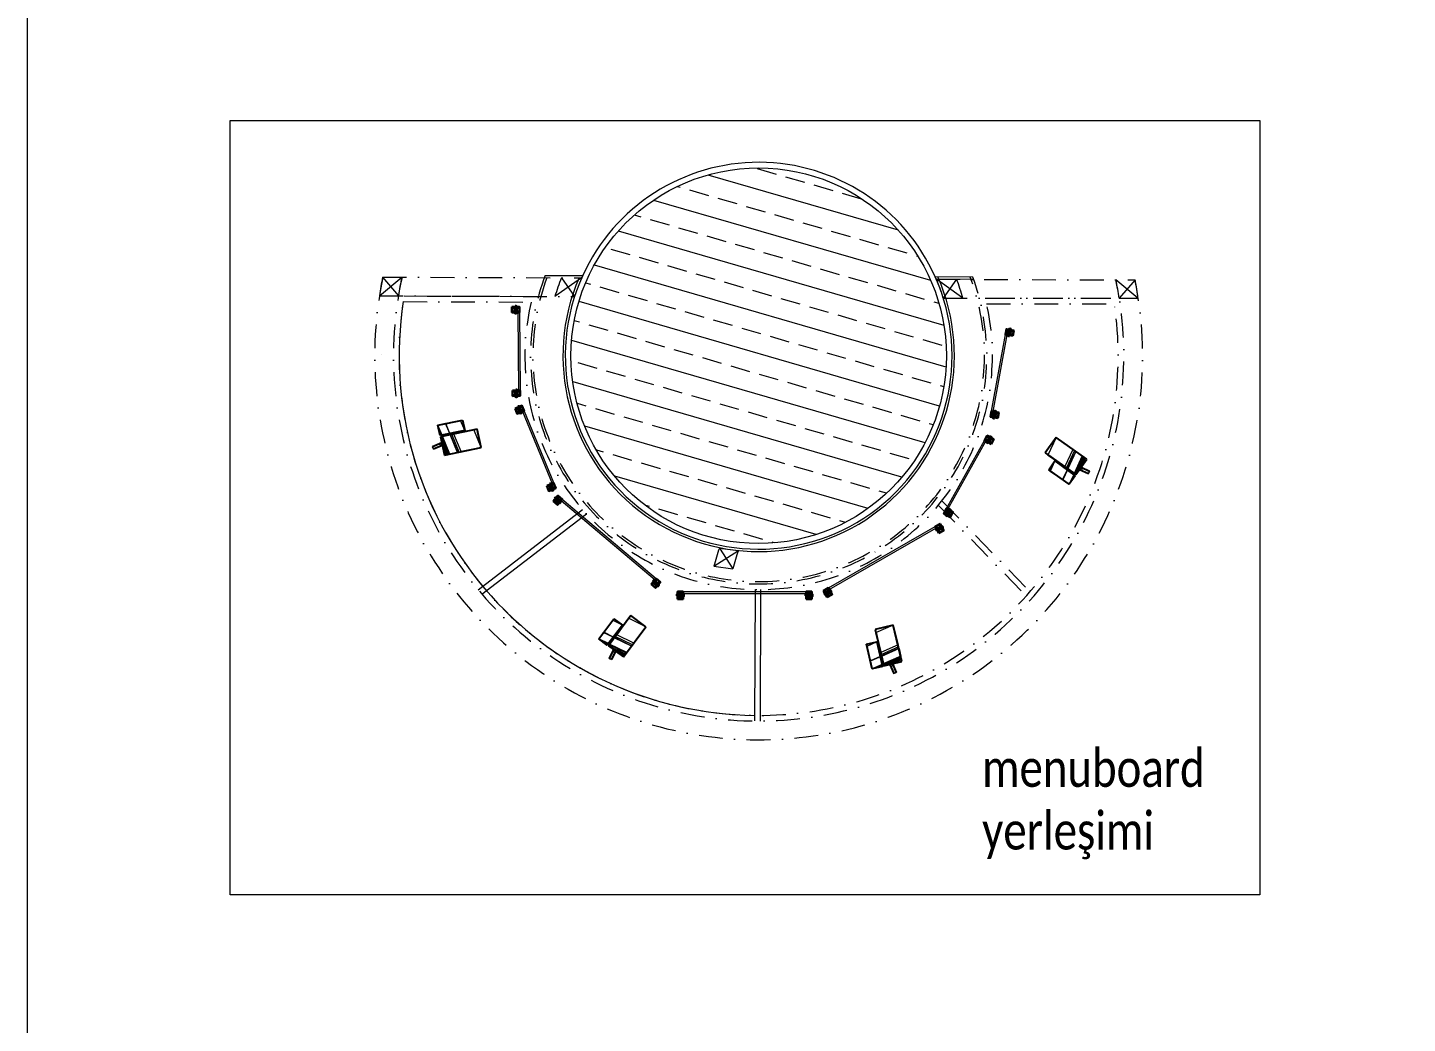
# Model space of a CAD drawing. Header units: millimetres. Extents: x 210628 to 232146, y -111309 to -91563.
# Drawn here: x 222557 to 223292, y -107943 to -107413 of the extents above; entities that cross this region are included whole.
import ezdxf

# ---------------------------------------------------------------- set-up
doc = ezdxf.new("R2010")
doc.units = ezdxf.units.MM
doc.linetypes.add('DASHDOT', pattern=[25.4, 12.7, -6.35, 0, -6.35])
doc.layers.get('0').update_dxf_attribs({"lineweight": 20})
for name, color, linetype, lineweight in [('ahsap', 34, 'Continuous', 25), ('alcıpan', 14, 'Continuous', 25), ('alçıpan tarama', 251, 'Continuous', 20), ('aydınlatma', 40, 'Continuous', 20), ('demir-1', 103, 'Continuous', 20), ('KP', 167, 'Continuous', 30), ('mermer', 142, 'Continuous', 15), ('ölçü', 251, 'Continuous', 5)]:
    doc.layers.add(name, color=color, linetype=linetype, lineweight=lineweight)
doc.layers.add('yazı', color=11, linetype='Continuous')
doc.styles.add('text2', font='calibri.ttf', dxfattribs={"width": 0.8})

# ---------------------------------------------------------------- blocks, each defined once
blk = doc.blocks.new('küçük ray')
at = {"color": 1, "lineweight": 0, "extrusion": (-4.69335e-08, -7.70594e-08, 1)}
for p, q in [((-0.71, -4.08, 0), (-0.68, 0, 0)), ((-0.68, 0, 0), (0.68, 0, 0)), ((-7.25, -10.99, 0), (-6.47, -6.91, 0)), ((-6.47, -6.91, 0), (-6.32, -6.61, 0)), ((-6.47, -6.91, 0), (3.81, -6.98, 0)), ((-6.47, -6.91, 0), (3.81, -6.98, 0)), ((-6.32, -6.46, 0), (-6.16, -5.86, 0)), ((-6.32, -6.61, 0), (-6.32, -6.46, 0)), ((-6.32, -6.46, 0), (3.81, -6.53, 0)), ((-6.32, -6.46, 0), (3.81, -6.53, 0)), ((-6.32, -6.61, 0), (3.81, -6.68, 0)), ((-6.32, -6.61, 0), (3.81, -6.68, 0)), ((-6.16, -5.25, 0), (-6, -4.95, 0)), ((-6.16, -5.86, 0), (-6.16, -5.25, 0)), ((-6.16, -5.25, 0), (0.65, -5.3, 0)), ((-6.16, -5.25, 0), (0.65, -5.3, 0)), ((-6.16, -5.86, 0), (3.97, -5.92, 0)), ((-6.16, -5.86, 0), (3.97, -5.92, 0)), ((-6, -4.95, 0), (-0.71, -4.98, 0)), ((-6, -4.95, 0), (-0.71, -4.98, 0)), ((-0.71, -4.98, 0), (-5.85, -4.04, 0)), ((-0.71, -4.98, 0), (-0.71, -4.08, 0)), ((-0.71, -4.08, 0), (0.65, -4.09, 0)), ((-0.71, -4.08, 0), (0.65, -4.09, 0)), ((0.65, -5.3, 0), (-0.71, -4.98, 0)), ((0.65, -5.3, 0), (-0.71, -4.98, 0)), ((-0.71, -4.98, 0), (0.65, -4.99, 0)), ((-0.71, -4.98, 0), (0.65, -4.99, 0)), ((0.65, -4.09, 0), (0.68, 0, 0)), ((0.65, -4.99, 0), (0.65, -4.09, 0)), ((3.97, -5.92, 0), (0.65, -5.3, 0)), ((3.03, -11.06, 0), (3.81, -6.98, 0)), ((3.03, -11.06, 0), (3.81, -6.98, 0)), ((3.63, -11.06, 0), (4.42, -6.98, 0)), ((3.63, -11.06, 0), (4.42, -6.98, 0)), ((3.81, -6.53, 0), (3.97, -5.92, 0)), ((3.81, -6.68, 0), (3.81, -6.53, 0)), ((4.57, -6.68, 0), (3.81, -6.53, 0)), ((3.81, -6.98, 0), (3.81, -6.68, 0)), ((3.81, -6.98, 0), (3.81, -6.68, 0)), ((3.81, -6.68, 0), (4.57, -6.68, 0)), ((3.81, -6.68, 0), (4.57, -6.68, 0)), ((3.81, -6.98, 0), (4.42, -6.98, 0)), ((3.81, -6.98, 0), (4.42, -6.98, 0)), ((4.42, -6.98, 0), (4.57, -6.68, 0)), ((4.42, -6.98, 0), (4.57, -6.68, 0)), ((4.42, -6.98, 0), (10.16, -7.02, 0)), ((4.42, -6.98, 0), (10.16, -7.02, 0)), ((4.57, -6.68, 0), (4.57, -6.53, 0)), ((4.57, -6.53, 0), (8.05, -6.55, 0)), ((4.57, -6.53, 0), (8.05, -6.55, 0)), ((4.57, -6.68, 0), (8.8, -6.71, 0)), ((4.57, -6.68, 0), (8.8, -6.71, 0)), ((8.05, -6.55, 0), (4.73, -5.93, 0)), ((8.8, -6.71, 0), (8.05, -6.55, 0)), ((10.16, -7.02, 0), (8.8, -6.71, 0)), ((9.53, -11.1, 0), (10.16, -7.02, 0)), ((-9.6, -23.68, 0), (-7.57, -12.95, 0)), ((-7.57, -12.95, 0), (-7.41, -11.9, 0)), ((-7.57, -12.95, 0), (2.56, -13.02, 0)), ((-7.57, -12.95, 0), (2.56, -13.02, 0)), ((-7.41, -11.9, 0), (-7.25, -11.14, 0)), ((-7.41, -11.9, 0), (2.87, -11.96, 0)), ((-7.41, -11.9, 0), (2.87, -11.96, 0)), ((-7.25, -11.14, 0), (-7.25, -10.99, 0)), ((-7.25, -10.99, 0), (3.03, -11.06, 0)), ((-7.25, -10.99, 0), (3.03, -11.06, 0)), ((-7.25, -11.14, 0), (2.88, -11.21, 0)), ((-7.25, -11.14, 0), (2.88, -11.21, 0)), ((0.68, -23.74, 0), (2.56, -13.02, 0)), ((2.03, -19.05, 0), (3.63, -11.21, 0)), ((2.56, -13.02, 0), (2.87, -11.96, 0)), ((2.87, -11.96, 0), (2.88, -11.21, 0)), ((2.88, -11.21, 0), (3.03, -11.06, 0)), ((3.63, -11.21, 0), (3.03, -11.06, 0)), ((3.03, -11.06, 0), (3.63, -11.06, 0)), ((3.03, -11.06, 0), (3.63, -11.06, 0)), ((3.63, -11.21, 0), (3.63, -11.06, 0)), ((3.63, -11.06, 0), (9.53, -11.1, 0)), ((3.63, -11.06, 0), (9.53, -11.1, 0)), ((3.63, -11.21, 0), (9.38, -11.25, 0)), ((3.63, -11.21, 0), (9.38, -11.25, 0)), ((7.93, -19.08, 0), (9.38, -11.25, 0)), ((9.38, -11.25, 0), (9.53, -11.1, 0)), ((7.62, -20.14, 0), (2.03, -19.05, 0)), ((2.03, -19.05, 0), (7.93, -19.08, 0)), ((2.03, -19.05, 0), (7.93, -19.08, 0)), ((0.22, -25.55, 0), (-9.6, -23.68, 0)), ((-9.6, -23.68, 0), (0.68, -23.74, 0)), ((-9.6, -23.68, 0), (0.68, -23.74, 0))]:
    blk.add_line(p, q, dxfattribs=at)
at = {"color": 1, "lineweight": 25, "extrusion": (-4.69335e-08, -7.70594e-08, 1)}
for p, q in [((-0.71, -4.98, 0), (-0.68, 0, 0)), ((-5.85, -4.04, 0), (-9.6, -23.68, 0)), ((3.97, -5.92, 0), (-5.85, -4.04, 0)), ((0.22, -25.55, 0), (3.97, -5.92, 0)), ((0.65, -5.3, 0), (0.68, 0, 0)), ((2.03, -19.05, 0), (4.73, -5.93, 0)), ((4.57, -6.68, 0), (3.81, -6.53, 0)), ((4.73, -5.93, 0), (10.16, -7.02, 0)), ((10.16, -7.02, 0), (7.62, -20.14, 0)), ((3.63, -11.21, 0), (3.03, -11.06, 0)), ((7.62, -20.14, 0), (2.03, -19.05, 0)), ((-9.6, -23.68, 0), (0.22, -25.55, 0))]:
    blk.add_line(p, q, dxfattribs=at)
at = {"color": 1, "lineweight": 0}
for points in [[(-0.68, 0, 0), (-0.68, 0, 0), (0.68, 0, 0), (0.68, 0, 0), (0.68, 0, 0), (-0.68, 0, 0), (-0.68, 0, 0)], [(-6.16, -5.86, 0), (-6.16, -5.86, 0), (3.97, -5.92, 0), (3.97, -5.92, 0), (3.97, -5.92, 0), (-6.16, -5.86, 0), (-6.16, -5.86, 0)], [(-6.16, -5.86, 0), (-6.16, -5.86, 0), (3.97, -5.92, 0), (3.97, -5.92, 0), (3.97, -5.92, 0), (-6.16, -5.86, 0), (-6.16, -5.86, 0)]]:
    blk.add_open_spline(points, degree=3, knots=[0, 0, 0, 0, 1, 1, 1, 2, 2, 2, 2], dxfattribs=at)
blk = doc.blocks.new('kt')
at = {"layer": 'KP'}
blk.add_lwpolyline([(212289.91, -119320.97), (212292.91, -119320.97), (212292.91, -119316.97), (212289.91, -119316.97)], close=True, dxfattribs=at)
for points in [[(212289.91, -119320.97), (212292.91, -119316.97)], [(212289.91, -119316.97), (212292.91, -119320.97)]]:
    blk.add_lwpolyline(points, dxfattribs=at)
blk = doc.blocks.new('1')
at = {"layer": 'demir-1', "lineweight": 53}
for points in [[(251818.81, -107247.97), (251821.81, -107247.97), (251821.81, -107247.47), (251818.81, -107247.47)], [(251863.31, -107247.97), (251866.31, -107247.97), (251866.31, -107247.47), (251863.31, -107247.47)]]:
    blk.add_lwpolyline(points, close=True, dxfattribs=at)
at = {"layer": 'demir-1'}
for points in [[(251821.81, -107245.72), (251863.31, -107245.72)], [(251821.81, -107246.62), (251863.31, -107246.62)]]:
    blk.add_lwpolyline(points, dxfattribs=at)
at = {"layer": 'KP'}
for p in [(39528.9, 12071.25), (39573.4, 12071.25)]:
    blk.add_blockref('kt', p, dxfattribs=at)
blk = doc.blocks.new('2')
at = {"layer": 'demir-1'}
for points in [[(251890.81, -107245.72), (251938.31, -107245.72)], [(251893.81, -107246.62), (251935.31, -107246.62)]]:
    blk.add_lwpolyline(points, dxfattribs=at)
at = {"layer": 'demir-1', "lineweight": 53}
for points in [[(251890.81, -107247.97), (251893.81, -107247.97), (251893.81, -107247.47), (251890.81, -107247.47)], [(251935.31, -107247.97), (251938.31, -107247.97), (251938.31, -107247.47), (251935.31, -107247.47)]]:
    blk.add_lwpolyline(points, close=True, dxfattribs=at)
at = {"layer": 'KP'}
for p in [(39600.9, 12071.25), (39645.4, 12071.25)]:
    blk.add_blockref('kt', p, dxfattribs=at)
blk = doc.blocks.new('3')
at = {"layer": 'demir-1'}
for points in [[(251962.81, -107245.72), (252031.31, -107245.72)], [(251965.81, -107246.62), (252031.31, -107246.62)]]:
    blk.add_lwpolyline(points, dxfattribs=at)
at = {"layer": 'demir-1', "lineweight": 53}
for points in [[(251962.81, -107247.97), (251965.81, -107247.97), (251965.81, -107247.47), (251962.81, -107247.47)], [(252031.31, -107247.97), (252034.31, -107247.97), (252034.31, -107247.47), (252031.31, -107247.47)]]:
    blk.add_lwpolyline(points, close=True, dxfattribs=at)
at = {"layer": 'KP'}
for p in [(39672.9, 12071.25), (39741.4, 12071.25)]:
    blk.add_blockref('kt', p, dxfattribs=at)
blk = doc.blocks.new('4')
at = {"layer": 'demir-1'}
for points in [[(252058.31, -107245.72), (252126.81, -107245.72)], [(252061.31, -107246.62), (252126.81, -107246.62)]]:
    blk.add_lwpolyline(points, dxfattribs=at)
at = {"layer": 'demir-1', "lineweight": 53}
for points in [[(252058.31, -107247.97), (252061.31, -107247.97), (252061.31, -107247.47), (252058.31, -107247.47)], [(252126.81, -107247.97), (252129.81, -107247.97), (252129.81, -107247.47), (252126.81, -107247.47)]]:
    blk.add_lwpolyline(points, close=True, dxfattribs=at)
at = {"layer": 'KP'}
for p in [(39768.4, 12071.25), (39836.9, 12071.25)]:
    blk.add_blockref('kt', p, dxfattribs=at)
blk = doc.blocks.new('5')
at = {"layer": 'demir-1', "lineweight": 53}
for points in [[(252126.81, -107247.97), (252129.81, -107247.97), (252129.81, -107247.47), (252126.81, -107247.47)], [(252195.31, -107247.97), (252198.31, -107247.97), (252198.31, -107247.47), (252195.31, -107247.47)]]:
    blk.add_lwpolyline(points, close=True, dxfattribs=at)
at = {"layer": 'demir-1'}
for points in [[(252129.81, -107245.72), (252195.31, -107245.72)], [(252129.81, -107246.62), (252195.31, -107246.62)]]:
    blk.add_lwpolyline(points, dxfattribs=at)
at = {"layer": 'KP'}
for p in [(39836.9, 12071.25), (39905.4, 12071.25)]:
    blk.add_blockref('kt', p, dxfattribs=at)
blk = doc.blocks.new('6')
at = {"layer": 'demir-1', "lineweight": 53}
for points in [[(252222.31, -107247.97), (252225.31, -107247.97), (252225.31, -107247.47), (252222.31, -107247.47)], [(252266.81, -107247.97), (252269.81, -107247.97), (252269.81, -107247.47), (252266.81, -107247.47)]]:
    blk.add_lwpolyline(points, close=True, dxfattribs=at)
at = {"layer": 'demir-1'}
for points in [[(252225.31, -107245.72), (252266.81, -107245.72)], [(252225.31, -107246.62), (252266.81, -107246.62)]]:
    blk.add_lwpolyline(points, dxfattribs=at)
at = {"layer": 'KP'}
for p in [(39932.4, 12071.25), (39976.9, 12071.25)]:
    blk.add_blockref('kt', p, dxfattribs=at)
blk = doc.blocks.new('7')
at = {"layer": 'demir-1', "lineweight": 53}
for points in [[(252294.31, -107247.97), (252297.31, -107247.97), (252297.31, -107247.47), (252294.31, -107247.47)], [(252338.81, -107247.97), (252341.81, -107247.97), (252341.81, -107247.47), (252338.81, -107247.47)]]:
    blk.add_lwpolyline(points, close=True, dxfattribs=at)
at = {"layer": 'demir-1'}
for points in [[(252297.31, -107245.72), (252338.81, -107245.72)], [(252297.31, -107246.62), (252338.81, -107246.62)]]:
    blk.add_lwpolyline(points, dxfattribs=at)
at = {"layer": 'KP'}
for p in [(40004.4, 12071.25), (40048.9, 12071.25)]:
    blk.add_blockref('kt', p, dxfattribs=at)

msp = doc.modelspace()

# ---------------------------------------------------------------- hatches: boundary and pattern name
at = {"layer": 'demir-1'}
h = msp.add_hatch(dxfattribs=at)
h.set_pattern_fill('FP_2837', color=253, scale=0.1, angle=-61.17201, style=0, pattern_type=2)
h.set_pattern_definition([(343.827987, (161579.982, -63287.259), (5.839966, 20.138005), []), (343.827987, (161587.131, -63300.248), (5.839966, 20.138005), [10.4838, -5.2419])])
h.paths.add_polyline_path([(222858.31, -107636.06), (222864.26, -107645.57), (222871.24, -107654.35), (222879.15, -107662.29), (222887.91, -107669.3), (222897.39, -107675.28), (222907.49, -107680.17), (222918.06, -107683.89), (222928.99, -107686.4), (222940.13, -107687.68), (222951.35, -107687.7), (222962.49, -107686.46), (222973.43, -107683.99), (222984.02, -107680.3), (222994.13, -107675.45), (223003.64, -107669.5), (223012.42, -107662.53), (223020.36, -107654.61), (223027.37, -107645.86), (223033.35, -107636.37), (223038.24, -107626.28), (223041.96, -107615.7), (223044.53, -107604.31), (223045.75, -107593.63), (223045.77, -107582.41), (223044.53, -107571.27), (223042.06, -107560.33), (223038.37, -107549.74), (223033.52, -107539.63), (223027.57, -107530.12), (223020.6, -107521.34), (223012.68, -107513.4), (223003.93, -107506.39), (222994.44, -107500.41), (222984.35, -107495.53), (222973.77, -107491.8), (222962.84, -107489.29), (222951.7, -107488.01), (222940.48, -107487.99), (222929.34, -107489.23), (222918.4, -107491.71), (222907.81, -107495.39), (222897.7, -107500.24), (222888.19, -107506.19), (222879.41, -107513.17), (222871.47, -107521.08), (222864.46, -107529.84), (222858.48, -107539.32), (222853.6, -107549.42), (222849.87, -107559.99), (222847.36, -107570.92), (222846.08, -107582.06), (222846.16, -107594.15), (222847.3, -107604.42), (222849.78, -107615.36), (222853.46, -107625.95)], flags=0)

# ---------------------------------------------------------------- linework, layer by layer
msp.add_lwpolyline([(222664.41, -107462.67), (223212.89, -107462.67), (223212.89, -107875), (222664.41, -107875)], close=True)
at = {"layer": 'ahsap'}
msp.add_lwpolyline([(222846.14, -107589.16), (222846.14, -107589.16)], dxfattribs=at)
at = {"layer": 'alcıpan'}
msp.add_arc((222945.92, -107587.85), 201, 179.78212, 179.78246, dxfattribs=at)
at = {"layer": 'alçıpan tarama', "color": 1}
msp.add_lwpolyline([(222556.57, -106882.98), (223896.71, -106882.98), (223896.71, -108088.14), (222556.57, -108088.14)], close=True, dxfattribs=at)
at = {"layer": 'demir-1', "color": 253}
for p, q in [((222743.97, -107556.08), (222755.87, -107546.11)), ((222745.68, -107546.07), (222754.07, -107556.1)), ((222851.68, -107546.48), (222837.45, -107556.42)), ((222840.88, -107546.44), (222847.9, -107556.46)), ((223138.04, -107557.33), (223148, -107557.34))]:
    msp.add_line(p, q, dxfattribs=at)
at = {"layer": 'demir-1', "color": 253, "linetype": 'DASHDOT'}
for p, q in [((223040.57, -107547.21), (223146.45, -107547.61)), ((222743.97, -107556.08), (222847.91, -107556.41)), ((222757.13, -107556.13), (222825.54, -107556.38)), ((223044.29, -107557.23), (223148, -107557.34)), ((223066.62, -107557.25), (223135, -107557.33)), ((222756.65, -107559.12), (222824.79, -107559.38)), ((223067.35, -107560.25), (223135.47, -107560.33))]:
    msp.add_line(p, q, dxfattribs=at)
at = {"layer": 'demir-1'}
for p, q in [((222925.04, -107690.35), (222932.15, -107701.34)), ((222922.13, -107700.08), (222935.15, -107691.64))]:
    msp.add_line(p, q, dxfattribs=at)
at = {"layer": 'demir-1', "color": 253, "linetype": 'DASHDOT'}
for points in [[(222745.68, -107546.07), (222851.68, -107546.48)], [(223041.55, -107667.45), (223088.41, -107715.86)], [(223043.71, -107665.37), (223090.57, -107713.77)]]:
    msp.add_lwpolyline(points, dxfattribs=at)
at = {"layer": 'demir-1', "color": 253}
for points in [[(222832.25, -107545.15), (222852.24, -107545.23)], [(223060.01, -107546.03), (223040.02, -107545.96)], [(223060.46, -107547.29), (223040.57, -107547.21)], [(223054.72, -107557.28), (223040.62, -107547.22)], [(223051.42, -107547.26), (223044.28, -107557.24)], [(223148, -107557.34), (223136.23, -107547.57)], [(223146.45, -107547.61), (223138.04, -107557.34)], [(223042.59, -107552.29), (223042.6, -107552.29)], [(222796.65, -107712.58), (222852.22, -107669.87)], [(222798.59, -107714.87), (222854.23, -107672.11)], [(222944.02, -107712.44), (222943.72, -107782.44)], [(222947.02, -107712.45), (222946.72, -107782.45)]]:
    msp.add_lwpolyline(points, dxfattribs=at)
at = {"layer": 'demir-1'}
for points in [[(222925.04, -107690.35), (222935.15, -107691.64)], [(222922.14, -107700.07), (222932.15, -107701.34)]]:
    msp.add_lwpolyline(points, dxfattribs=at)
at = {"layer": 'demir-1', "color": 253}
msp.add_circle((222945.97, -107587.95), 100, dxfattribs=at)
for centre, radius, start, end in [((222945.97, -107587.95), 103, 24.05843, 155.49842), ((222950.77, -107586.29), 209, 168.90454, 171.68721), ((222950.77, -107586.29), 199, 168.35086, 171.27449), ((222942.94, -107587.08), 109.86, 158.28551, 163.79503), ((222945.97, -107587.95), 104.25, 156.55763, 23.7489), ((222945.97, -107587.95), 103, 155.49842, 24.05843), ((222944.66, -107587.95), 104.25, 17.13441, 22.99907), ((222944.66, -107587.95), 114.25, 15.57416, 20.867), ((222945.97, -107587.95), 194.5, 9.05417, 11.98034), ((223061.15, -107566.22), 87.31, 5.83403, 12.30415), ((222945.97, -107587.95), 126.5, 14.01117, 14.01748), ((222945.97, -107587.95), 191.5, 171.3432, 269.33125)]:
    msp.add_arc(centre, radius, start, end, dxfattribs=at)
at = {"layer": 'demir-1', "color": 253, "linetype": 'DASHDOT'}
for radius, start, end in [(204.5, 168.18412, 11.37534), (194.5, 167.579, 11.98034), (121.5, 159.37756, 20.17928), (120.25, 159.79119, 20.40095), (191.5, 171.3432, 8.2919), (124.5, 166.73414, 12.85193)]:
    msp.add_arc((222945.97, -107587.95), radius, start, end, dxfattribs=at)
at = {"layer": 'demir-1'}
for radius, start, end in [(209, 161.90807, 164.69074), (199, 161.35438, 164.27801)]:
    msp.add_arc((223123.71, -107755.26), radius, start, end, dxfattribs=at)
at = {"layer": 'mermer'}
msp.add_lwpolyline([(223045.83, -107586.29), (223045.83, -107586.29)], dxfattribs=at)

# ---------------------------------------------------------------- block references
at = {"layer": 'aydınlatma', "extrusion": (0, 0, -1), "xscale": -1, "zscale": -1}
for p, rotation in [((-222772.59, -107637.03, 0), 247.3288885088325), ((-223121.95, -107650.05, 0), 114.517567482051), ((-222866.99, -107749.42, 0), 205.7273660016141), ((-223018.62, -107756.88, 0), 155.8491551665673)]:
    msp.add_blockref('küçük ray', p, dxfattribs=dict(at, rotation=rotation))
at = {"layer": 'ölçü'}
for name, p, rotation in [('1', (327856.16, 145185.92), 270.5014683069138), ('7', (72223.08, -336529.71), 79.64543207327787), ('2', (226537.69, 166131.35), 292.2843990433724), ('6', (6307.13, -275429.57), 60.77570790455093), ('3', (99696.31, 136924.56), 319.7805807486566), ('5', (-49067.71, -140260.2), 29.86545478424602)]:
    msp.add_blockref(name, p, dxfattribs=dict(at, rotation=rotation))
msp.add_blockref('4', (-29155.56, -467.85), dxfattribs=at)

# ---------------------------------------------------------------- texts
at = {"layer": 'yazı', "insert": (223065, -107797.55, 0), "char_height": 20, "attachment_point": 1, "style": 'text2'}
msp.add_mtext_dynamic_manual_height_columns('menuboard\\Pyerleşimi', width=208.9045, gutter_width=12.5, heights=[0], dxfattribs=at)

doc.saveas('drawing.dxf')
